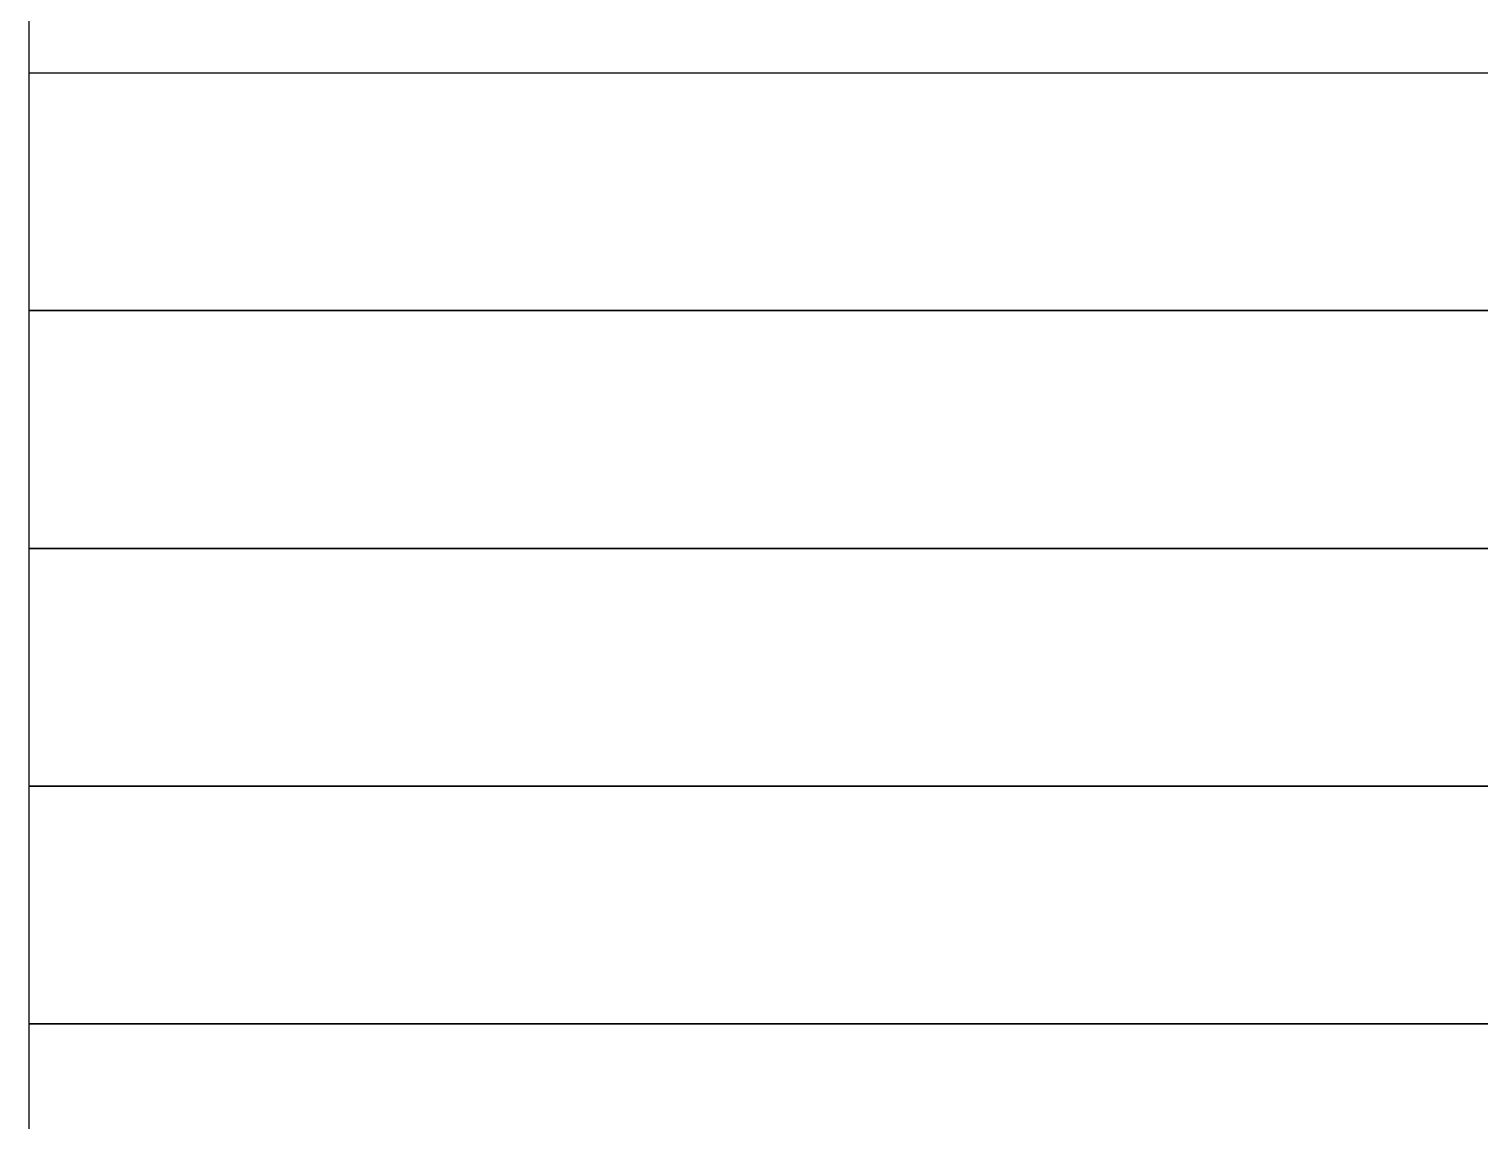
# Model space of a CAD drawing. Extents: x -19 to 297, y 0 to 420.
# Drawn here: x 181.696 to 184.748, y 241.565 to 243.861 of the extents above; entities that cross this region are included whole.
import ezdxf

# ---------------------------------------------------------------- set-up
doc = ezdxf.new("R2010")
doc.units = 0
doc.header["$MEASUREMENT"] = 0
doc.linetypes.add('K5LT_BASIC', pattern=[0])
doc.layers.add('Системный слой', color=7, linetype='Continuous')

# ---------------------------------------------------------------- blocks, each defined once
blk = doc.blocks.new('*U')
at = {"layer": 'Системный слой', "color": 5, "linetype": 'K5LT_BASIC'}
for p, q in [((181.6956, 243.2684), (181.6956, 243.7684)), ((181.6956, 243.7684), (185.6956, 243.7684)), ((181.6956, 242.7684), (181.6956, 243.2684)), ((181.6956, 243.2684), (185.6956, 243.2684)), ((185.6956, 243.2684), (181.6956, 243.2684)), ((181.6956, 242.2684), (181.6956, 242.7684)), ((181.6956, 242.7684), (185.6956, 242.7684)), ((185.6956, 242.7684), (181.6956, 242.7684)), ((181.6956, 241.7684), (181.6956, 242.2684)), ((181.6956, 242.2684), (185.6956, 242.2684)), ((185.6956, 242.2684), (181.6956, 242.2684)), ((181.6956, 241.2684), (181.6956, 241.7684)), ((181.6956, 241.7684), (185.6956, 241.7684)), ((185.6956, 241.7684), (181.6956, 241.7684))]:
    blk.add_line(p, q, dxfattribs=at)

msp = doc.modelspace()

# ---------------------------------------------------------------- linework, layer by layer
at = {"layer": 'Системный слой', "color": 5, "linetype": 'K5LT_BASIC'}
for p, q in [((181.6956, 239.2684), (181.6956, 248.2688)), ((181.6956, 239.2684), (181.6956, 244.2684)), ((181.6956, 243.2684), (184.6956, 243.2684)), ((181.6956, 243.2684), (185.6956, 243.2684)), ((181.6956, 242.7684), (184.6956, 242.7684)), ((181.6956, 242.7684), (185.6956, 242.7684)), ((181.6956, 242.2684), (184.6956, 242.2684)), ((181.6956, 242.2684), (185.6956, 242.2684)), ((181.6956, 241.7684), (184.6956, 241.7684)), ((181.6956, 241.7684), (185.6956, 241.7684))]:
    msp.add_line(p, q, dxfattribs=at)

# ---------------------------------------------------------------- block references
at = {"layer": 'Системный слой'}
msp.add_blockref('*U', (0, 0), dxfattribs=at)
msp.add_blockref('*U', (0, 0), dxfattribs=at)
msp.add_blockref('*U', (0, 0), dxfattribs=at)
msp.add_blockref('*U', (0, 0), dxfattribs=at)
msp.add_blockref('*U', (0, 0), dxfattribs=at)
msp.add_blockref('*U', (0, 0), dxfattribs=at)
msp.add_blockref('*U', (0, 0), dxfattribs=at)
msp.add_blockref('*U', (0, 0), dxfattribs=at)
msp.add_blockref('*U', (0, 0), dxfattribs=at)
msp.add_blockref('*U', (0, 0), dxfattribs=at)
msp.add_blockref('*U', (0, 0), dxfattribs=at)
msp.add_blockref('*U', (0, 0), dxfattribs=at)
msp.add_blockref('*U', (0, 0), dxfattribs=at)
msp.add_blockref('*U', (0, 0), dxfattribs=at)
msp.add_blockref('*U', (0, 0), dxfattribs=at)
msp.add_blockref('*U', (0, 0), dxfattribs=at)
msp.add_blockref('*U', (0, 0), dxfattribs=at)
msp.add_blockref('*U', (0, 0), dxfattribs=at)
msp.add_blockref('*U', (0, 0), dxfattribs=at)
msp.add_blockref('*U', (0, 0), dxfattribs=at)
msp.add_blockref('*U', (0, 0), dxfattribs=at)
msp.add_blockref('*U', (0, 0), dxfattribs=at)
msp.add_blockref('*U', (0, 0), dxfattribs=at)
msp.add_blockref('*U', (0, 0), dxfattribs=at)
msp.add_blockref('*U', (0, 0), dxfattribs=at)
msp.add_blockref('*U', (0, 0), dxfattribs=at)
msp.add_blockref('*U', (0, 0), dxfattribs=at)
msp.add_blockref('*U', (0, 0), dxfattribs=at)
msp.add_blockref('*U', (0, 0), dxfattribs=at)
msp.add_blockref('*U', (0, 0), dxfattribs=at)
msp.add_blockref('*U', (0, 0), dxfattribs=at)
msp.add_blockref('*U', (0, 0), dxfattribs=at)
msp.add_blockref('*U', (0, 0), dxfattribs=at)
msp.add_blockref('*U', (0, 0), dxfattribs=at)
msp.add_blockref('*U', (0, 0), dxfattribs=at)
msp.add_blockref('*U', (0, 0), dxfattribs=at)
msp.add_blockref('*U', (0, 0), dxfattribs=at)
msp.add_blockref('*U', (0, 0), dxfattribs=at)
msp.add_blockref('*U', (0, 0), dxfattribs=at)
msp.add_blockref('*U', (0, 0), dxfattribs=at)
msp.add_blockref('*U', (0, 0), dxfattribs=at)
msp.add_blockref('*U', (0, 0), dxfattribs=at)
msp.add_blockref('*U', (0, 0), dxfattribs=at)
msp.add_blockref('*U', (0, 0), dxfattribs=at)
msp.add_blockref('*U', (0, 0), dxfattribs=at)
msp.add_blockref('*U', (0, 0), dxfattribs=at)
msp.add_blockref('*U', (0, 0), dxfattribs=at)
msp.add_blockref('*U', (0, 0), dxfattribs=at)
msp.add_blockref('*U', (0, 0), dxfattribs=at)
msp.add_blockref('*U', (0, 0), dxfattribs=at)
msp.add_blockref('*U', (0, 0), dxfattribs=at)
msp.add_blockref('*U', (0, 0), dxfattribs=at)
msp.add_blockref('*U', (0, 0), dxfattribs=at)
msp.add_blockref('*U', (0, 0), dxfattribs=at)
msp.add_blockref('*U', (0, 0), dxfattribs=at)
msp.add_blockref('*U', (0, 0), dxfattribs=at)
msp.add_blockref('*U', (0, 0), dxfattribs=at)
msp.add_blockref('*U', (0, 0), dxfattribs=at)
msp.add_blockref('*U', (0, 0), dxfattribs=at)
msp.add_blockref('*U', (0, 0), dxfattribs=at)
msp.add_blockref('*U', (0, 0), dxfattribs=at)
msp.add_blockref('*U', (0, 0), dxfattribs=at)
msp.add_blockref('*U', (0, 0), dxfattribs=at)
msp.add_blockref('*U', (0, 0), dxfattribs=at)
msp.add_blockref('*U', (0, 0), dxfattribs=at)
msp.add_blockref('*U', (0, 0), dxfattribs=at)
msp.add_blockref('*U', (0, 0), dxfattribs=at)
msp.add_blockref('*U', (0, 0), dxfattribs=at)
msp.add_blockref('*U', (0, 0), dxfattribs=at)
msp.add_blockref('*U', (0, 0), dxfattribs=at)
msp.add_blockref('*U', (0, 0), dxfattribs=at)
msp.add_blockref('*U', (0, 0), dxfattribs=at)
msp.add_blockref('*U', (0, 0), dxfattribs=at)
msp.add_blockref('*U', (0, 0), dxfattribs=at)
msp.add_blockref('*U', (0, 0), dxfattribs=at)
msp.add_blockref('*U', (0, 0), dxfattribs=at)
msp.add_blockref('*U', (0, 0), dxfattribs=at)
msp.add_blockref('*U', (0, 0), dxfattribs=at)
msp.add_blockref('*U', (0, 0), dxfattribs=at)
msp.add_blockref('*U', (0, 0), dxfattribs=at)
msp.add_blockref('*U', (0, 0), dxfattribs=at)
msp.add_blockref('*U', (0, 0), dxfattribs=at)
msp.add_blockref('*U', (0, 0), dxfattribs=at)
msp.add_blockref('*U', (0, 0), dxfattribs=at)
msp.add_blockref('*U', (0, 0), dxfattribs=at)
msp.add_blockref('*U', (0, 0), dxfattribs=at)
msp.add_blockref('*U', (0, 0), dxfattribs=at)
msp.add_blockref('*U', (0, 0), dxfattribs=at)
msp.add_blockref('*U', (0, 0), dxfattribs=at)
msp.add_blockref('*U', (0, 0), dxfattribs=at)
msp.add_blockref('*U', (0, 0), dxfattribs=at)
msp.add_blockref('*U', (0, 0), dxfattribs=at)
msp.add_blockref('*U', (0, 0), dxfattribs=at)
msp.add_blockref('*U', (0, 0), dxfattribs=at)
msp.add_blockref('*U', (0, 0), dxfattribs=at)
msp.add_blockref('*U', (0, 0), dxfattribs=at)
msp.add_blockref('*U', (0, 0), dxfattribs=at)
msp.add_blockref('*U', (0, 0), dxfattribs=at)
msp.add_blockref('*U', (0, 0), dxfattribs=at)
msp.add_blockref('*U', (0, 0), dxfattribs=at)
msp.add_blockref('*U', (0, 0), dxfattribs=at)
msp.add_blockref('*U', (0, 0), dxfattribs=at)
msp.add_blockref('*U', (0, 0), dxfattribs=at)
msp.add_blockref('*U', (0, 0), dxfattribs=at)
msp.add_blockref('*U', (0, 0), dxfattribs=at)
msp.add_blockref('*U', (0, 0), dxfattribs=at)
msp.add_blockref('*U', (0, 0), dxfattribs=at)
msp.add_blockref('*U', (0, 0), dxfattribs=at)
msp.add_blockref('*U', (0, 0), dxfattribs=at)
msp.add_blockref('*U', (0, 0), dxfattribs=at)
msp.add_blockref('*U', (0, 0), dxfattribs=at)
msp.add_blockref('*U', (0, 0), dxfattribs=at)
msp.add_blockref('*U', (0, 0), dxfattribs=at)
msp.add_blockref('*U', (0, 0), dxfattribs=at)
msp.add_blockref('*U', (0, 0), dxfattribs=at)
msp.add_blockref('*U', (0, 0), dxfattribs=at)
msp.add_blockref('*U', (0, 0), dxfattribs=at)
msp.add_blockref('*U', (0, 0), dxfattribs=at)
msp.add_blockref('*U', (0, 0), dxfattribs=at)
msp.add_blockref('*U', (0, 0), dxfattribs=at)
msp.add_blockref('*U', (0, 0), dxfattribs=at)
msp.add_blockref('*U', (0, 0), dxfattribs=at)
msp.add_blockref('*U', (0, 0), dxfattribs=at)
msp.add_blockref('*U', (0, 0), dxfattribs=at)
msp.add_blockref('*U', (0, 0), dxfattribs=at)
msp.add_blockref('*U', (0, 0), dxfattribs=at)
msp.add_blockref('*U', (0, 0), dxfattribs=at)
msp.add_blockref('*U', (0, 0), dxfattribs=at)
msp.add_blockref('*U', (0, 0), dxfattribs=at)
msp.add_blockref('*U', (0, 0), dxfattribs=at)
msp.add_blockref('*U', (0, 0), dxfattribs=at)
msp.add_blockref('*U', (0, 0), dxfattribs=at)
msp.add_blockref('*U', (0, 0), dxfattribs=at)
msp.add_blockref('*U', (0, 0), dxfattribs=at)
msp.add_blockref('*U', (0, 0), dxfattribs=at)
msp.add_blockref('*U', (0, 0), dxfattribs=at)
msp.add_blockref('*U', (0, 0), dxfattribs=at)
msp.add_blockref('*U', (0, 0), dxfattribs=at)
msp.add_blockref('*U', (0, 0), dxfattribs=at)
msp.add_blockref('*U', (0, 0), dxfattribs=at)
msp.add_blockref('*U', (0, 0), dxfattribs=at)
msp.add_blockref('*U', (0, 0), dxfattribs=at)
msp.add_blockref('*U', (0, 0), dxfattribs=at)
msp.add_blockref('*U', (0, 0), dxfattribs=at)
msp.add_blockref('*U', (0, 0), dxfattribs=at)
msp.add_blockref('*U', (0, 0), dxfattribs=at)
msp.add_blockref('*U', (0, 0), dxfattribs=at)
msp.add_blockref('*U', (0, 0), dxfattribs=at)
msp.add_blockref('*U', (0, 0), dxfattribs=at)
msp.add_blockref('*U', (0, 0), dxfattribs=at)
msp.add_blockref('*U', (0, 0), dxfattribs=at)
msp.add_blockref('*U', (0, 0), dxfattribs=at)
msp.add_blockref('*U', (0, 0), dxfattribs=at)
msp.add_blockref('*U', (0, 0), dxfattribs=at)
msp.add_blockref('*U', (0, 0), dxfattribs=at)
msp.add_blockref('*U', (0, 0), dxfattribs=at)
msp.add_blockref('*U', (0, 0), dxfattribs=at)
msp.add_blockref('*U', (0, 0), dxfattribs=at)
msp.add_blockref('*U', (0, 0), dxfattribs=at)
msp.add_blockref('*U', (0, 0), dxfattribs=at)
msp.add_blockref('*U', (0, 0), dxfattribs=at)
msp.add_blockref('*U', (0, 0), dxfattribs=at)
msp.add_blockref('*U', (0, 0), dxfattribs=at)
msp.add_blockref('*U', (0, 0), dxfattribs=at)
msp.add_blockref('*U', (0, 0), dxfattribs=at)
msp.add_blockref('*U', (0, 0), dxfattribs=at)
msp.add_blockref('*U', (0, 0), dxfattribs=at)
msp.add_blockref('*U', (0, 0), dxfattribs=at)
msp.add_blockref('*U', (0, 0), dxfattribs=at)
msp.add_blockref('*U', (0, 0), dxfattribs=at)
msp.add_blockref('*U', (0, 0), dxfattribs=at)
msp.add_blockref('*U', (0, 0), dxfattribs=at)
msp.add_blockref('*U', (0, 0), dxfattribs=at)
msp.add_blockref('*U', (0, 0), dxfattribs=at)
msp.add_blockref('*U', (0, 0), dxfattribs=at)
msp.add_blockref('*U', (0, 0), dxfattribs=at)
msp.add_blockref('*U', (0, 0), dxfattribs=at)
msp.add_blockref('*U', (0, 0), dxfattribs=at)
msp.add_blockref('*U', (0, 0), dxfattribs=at)
msp.add_blockref('*U', (0, 0), dxfattribs=at)
msp.add_blockref('*U', (0, 0), dxfattribs=at)
msp.add_blockref('*U', (0, 0), dxfattribs=at)
msp.add_blockref('*U', (0, 0), dxfattribs=at)
msp.add_blockref('*U', (0, 0), dxfattribs=at)
msp.add_blockref('*U', (0, 0), dxfattribs=at)
msp.add_blockref('*U', (0, 0), dxfattribs=at)
msp.add_blockref('*U', (0, 0), dxfattribs=at)
msp.add_blockref('*U', (0, 0), dxfattribs=at)
msp.add_blockref('*U', (0, 0), dxfattribs=at)
msp.add_blockref('*U', (0, 0), dxfattribs=at)
msp.add_blockref('*U', (0, 0), dxfattribs=at)
msp.add_blockref('*U', (0, 0), dxfattribs=at)
msp.add_blockref('*U', (0, 0), dxfattribs=at)
msp.add_blockref('*U', (0, 0), dxfattribs=at)
msp.add_blockref('*U', (0, 0), dxfattribs=at)
msp.add_blockref('*U', (0, 0), dxfattribs=at)
msp.add_blockref('*U', (0, 0), dxfattribs=at)
msp.add_blockref('*U', (0, 0), dxfattribs=at)
msp.add_blockref('*U', (0, 0), dxfattribs=at)
msp.add_blockref('*U', (0, 0), dxfattribs=at)
msp.add_blockref('*U', (0, 0), dxfattribs=at)
msp.add_blockref('*U', (0, 0), dxfattribs=at)
msp.add_blockref('*U', (0, 0), dxfattribs=at)
msp.add_blockref('*U', (0, 0), dxfattribs=at)
msp.add_blockref('*U', (0, 0), dxfattribs=at)
msp.add_blockref('*U', (0, 0), dxfattribs=at)
msp.add_blockref('*U', (0, 0), dxfattribs=at)
msp.add_blockref('*U', (0, 0), dxfattribs=at)
msp.add_blockref('*U', (0, 0), dxfattribs=at)
msp.add_blockref('*U', (0, 0), dxfattribs=at)
msp.add_blockref('*U', (0, 0), dxfattribs=at)
msp.add_blockref('*U', (0, 0), dxfattribs=at)
msp.add_blockref('*U', (0, 0), dxfattribs=at)
msp.add_blockref('*U', (0, 0), dxfattribs=at)
msp.add_blockref('*U', (0, 0), dxfattribs=at)
msp.add_blockref('*U', (0, 0), dxfattribs=at)
msp.add_blockref('*U', (0, 0), dxfattribs=at)
msp.add_blockref('*U', (0, 0), dxfattribs=at)
msp.add_blockref('*U', (0, 0), dxfattribs=at)
msp.add_blockref('*U', (0, 0), dxfattribs=at)
msp.add_blockref('*U', (0, 0), dxfattribs=at)
msp.add_blockref('*U', (0, 0), dxfattribs=at)
msp.add_blockref('*U', (0, 0), dxfattribs=at)
msp.add_blockref('*U', (0, 0), dxfattribs=at)
msp.add_blockref('*U', (0, 0), dxfattribs=at)
msp.add_blockref('*U', (0, 0), dxfattribs=at)
msp.add_blockref('*U', (0, 0), dxfattribs=at)
msp.add_blockref('*U', (0, 0), dxfattribs=at)
msp.add_blockref('*U', (0, 0), dxfattribs=at)
msp.add_blockref('*U', (0, 0), dxfattribs=at)
msp.add_blockref('*U', (0, 0), dxfattribs=at)
msp.add_blockref('*U', (0, 0), dxfattribs=at)
msp.add_blockref('*U', (0, 0), dxfattribs=at)
msp.add_blockref('*U', (0, 0), dxfattribs=at)
msp.add_blockref('*U', (0, 0), dxfattribs=at)
msp.add_blockref('*U', (0, 0), dxfattribs=at)
msp.add_blockref('*U', (0, 0), dxfattribs=at)
msp.add_blockref('*U', (0, 0), dxfattribs=at)
msp.add_blockref('*U', (0, 0), dxfattribs=at)
msp.add_blockref('*U', (0, 0), dxfattribs=at)
msp.add_blockref('*U', (0, 0), dxfattribs=at)
msp.add_blockref('*U', (0, 0), dxfattribs=at)
msp.add_blockref('*U', (0, 0), dxfattribs=at)
msp.add_blockref('*U', (0, 0), dxfattribs=at)
msp.add_blockref('*U', (0, 0), dxfattribs=at)
msp.add_blockref('*U', (0, 0), dxfattribs=at)
msp.add_blockref('*U', (0, 0), dxfattribs=at)
msp.add_blockref('*U', (0, 0), dxfattribs=at)
msp.add_blockref('*U', (0, 0), dxfattribs=at)
msp.add_blockref('*U', (0, 0), dxfattribs=at)
msp.add_blockref('*U', (0, 0), dxfattribs=at)
msp.add_blockref('*U', (0, 0), dxfattribs=at)
msp.add_blockref('*U', (0, 0), dxfattribs=at)
msp.add_blockref('*U', (0, 0), dxfattribs=at)
msp.add_blockref('*U', (0, 0), dxfattribs=at)
msp.add_blockref('*U', (0, 0), dxfattribs=at)
msp.add_blockref('*U', (0, 0), dxfattribs=at)
msp.add_blockref('*U', (0, 0), dxfattribs=at)
msp.add_blockref('*U', (0, 0), dxfattribs=at)
msp.add_blockref('*U', (0, 0), dxfattribs=at)
msp.add_blockref('*U', (0, 0), dxfattribs=at)
msp.add_blockref('*U', (0, 0), dxfattribs=at)
msp.add_blockref('*U', (0, 0), dxfattribs=at)
msp.add_blockref('*U', (0, 0), dxfattribs=at)
msp.add_blockref('*U', (0, 0), dxfattribs=at)
msp.add_blockref('*U', (0, 0), dxfattribs=at)
msp.add_blockref('*U', (0, 0), dxfattribs=at)
msp.add_blockref('*U', (0, 0), dxfattribs=at)
msp.add_blockref('*U', (0, 0), dxfattribs=at)
msp.add_blockref('*U', (0, 0), dxfattribs=at)
msp.add_blockref('*U', (0, 0), dxfattribs=at)
msp.add_blockref('*U', (0, 0), dxfattribs=at)
msp.add_blockref('*U', (0, 0), dxfattribs=at)
msp.add_blockref('*U', (0, 0), dxfattribs=at)
msp.add_blockref('*U', (0, 0), dxfattribs=at)
msp.add_blockref('*U', (0, 0), dxfattribs=at)
msp.add_blockref('*U', (0, 0), dxfattribs=at)
msp.add_blockref('*U', (0, 0), dxfattribs=at)
msp.add_blockref('*U', (0, 0), dxfattribs=at)
msp.add_blockref('*U', (0, 0), dxfattribs=at)
msp.add_blockref('*U', (0, 0), dxfattribs=at)
msp.add_blockref('*U', (0, 0), dxfattribs=at)
msp.add_blockref('*U', (0, 0), dxfattribs=at)
msp.add_blockref('*U', (0, 0), dxfattribs=at)
msp.add_blockref('*U', (0, 0), dxfattribs=at)
msp.add_blockref('*U', (0, 0), dxfattribs=at)
msp.add_blockref('*U', (0, 0), dxfattribs=at)
msp.add_blockref('*U', (0, 0), dxfattribs=at)
msp.add_blockref('*U', (0, 0), dxfattribs=at)
msp.add_blockref('*U', (0, 0), dxfattribs=at)
msp.add_blockref('*U', (0, 0), dxfattribs=at)
msp.add_blockref('*U', (0, 0), dxfattribs=at)
msp.add_blockref('*U', (0, 0), dxfattribs=at)
msp.add_blockref('*U', (0, 0), dxfattribs=at)
msp.add_blockref('*U', (0, 0), dxfattribs=at)
msp.add_blockref('*U', (0, 0), dxfattribs=at)
msp.add_blockref('*U', (0, 0), dxfattribs=at)
msp.add_blockref('*U', (0, 0), dxfattribs=at)
msp.add_blockref('*U', (0, 0), dxfattribs=at)
msp.add_blockref('*U', (0, 0), dxfattribs=at)
msp.add_blockref('*U', (0, 0), dxfattribs=at)
msp.add_blockref('*U', (0, 0), dxfattribs=at)
msp.add_blockref('*U', (0, 0), dxfattribs=at)
msp.add_blockref('*U', (0, 0), dxfattribs=at)
msp.add_blockref('*U', (0, 0), dxfattribs=at)
msp.add_blockref('*U', (0, 0), dxfattribs=at)
msp.add_blockref('*U', (0, 0), dxfattribs=at)
msp.add_blockref('*U', (0, 0), dxfattribs=at)
msp.add_blockref('*U', (0, 0), dxfattribs=at)
msp.add_blockref('*U', (0, 0), dxfattribs=at)
msp.add_blockref('*U', (0, 0), dxfattribs=at)
msp.add_blockref('*U', (0, 0), dxfattribs=at)
msp.add_blockref('*U', (0, 0), dxfattribs=at)
msp.add_blockref('*U', (0, 0), dxfattribs=at)
msp.add_blockref('*U', (0, 0), dxfattribs=at)
msp.add_blockref('*U', (0, 0), dxfattribs=at)
msp.add_blockref('*U', (0, 0), dxfattribs=at)
msp.add_blockref('*U', (0, 0), dxfattribs=at)
msp.add_blockref('*U', (0, 0), dxfattribs=at)
msp.add_blockref('*U', (0, 0), dxfattribs=at)
msp.add_blockref('*U', (0, 0), dxfattribs=at)
msp.add_blockref('*U', (0, 0), dxfattribs=at)
msp.add_blockref('*U', (0, 0), dxfattribs=at)
msp.add_blockref('*U', (0, 0), dxfattribs=at)
msp.add_blockref('*U', (0, 0), dxfattribs=at)
msp.add_blockref('*U', (0, 0), dxfattribs=at)
msp.add_blockref('*U', (0, 0), dxfattribs=at)
msp.add_blockref('*U', (0, 0), dxfattribs=at)
msp.add_blockref('*U', (0, 0), dxfattribs=at)
msp.add_blockref('*U', (0, 0), dxfattribs=at)
msp.add_blockref('*U', (0, 0), dxfattribs=at)
msp.add_blockref('*U', (0, 0), dxfattribs=at)
msp.add_blockref('*U', (0, 0), dxfattribs=at)
msp.add_blockref('*U', (0, 0), dxfattribs=at)
msp.add_blockref('*U', (0, 0), dxfattribs=at)
msp.add_blockref('*U', (0, 0), dxfattribs=at)
msp.add_blockref('*U', (0, 0), dxfattribs=at)
msp.add_blockref('*U', (0, 0), dxfattribs=at)
msp.add_blockref('*U', (0, 0), dxfattribs=at)
msp.add_blockref('*U', (0, 0), dxfattribs=at)
msp.add_blockref('*U', (0, 0), dxfattribs=at)
msp.add_blockref('*U', (0, 0), dxfattribs=at)
msp.add_blockref('*U', (0, 0), dxfattribs=at)
msp.add_blockref('*U', (0, 0), dxfattribs=at)
msp.add_blockref('*U', (0, 0), dxfattribs=at)
msp.add_blockref('*U', (0, 0), dxfattribs=at)
msp.add_blockref('*U', (0, 0), dxfattribs=at)
msp.add_blockref('*U', (0, 0), dxfattribs=at)
msp.add_blockref('*U', (0, 0), dxfattribs=at)
msp.add_blockref('*U', (0, 0), dxfattribs=at)
msp.add_blockref('*U', (0, 0), dxfattribs=at)
msp.add_blockref('*U', (0, 0), dxfattribs=at)
msp.add_blockref('*U', (0, 0), dxfattribs=at)
msp.add_blockref('*U', (0, 0), dxfattribs=at)
msp.add_blockref('*U', (0, 0), dxfattribs=at)
msp.add_blockref('*U', (0, 0), dxfattribs=at)
msp.add_blockref('*U', (0, 0), dxfattribs=at)
msp.add_blockref('*U', (0, 0), dxfattribs=at)
msp.add_blockref('*U', (0, 0), dxfattribs=at)
msp.add_blockref('*U', (0, 0), dxfattribs=at)
msp.add_blockref('*U', (0, 0), dxfattribs=at)
msp.add_blockref('*U', (0, 0), dxfattribs=at)
msp.add_blockref('*U', (0, 0), dxfattribs=at)
msp.add_blockref('*U', (0, 0), dxfattribs=at)
msp.add_blockref('*U', (0, 0), dxfattribs=at)
msp.add_blockref('*U', (0, 0), dxfattribs=at)
msp.add_blockref('*U', (0, 0), dxfattribs=at)
msp.add_blockref('*U', (0, 0), dxfattribs=at)
msp.add_blockref('*U', (0, 0), dxfattribs=at)
msp.add_blockref('*U', (0, 0), dxfattribs=at)
msp.add_blockref('*U', (0, 0), dxfattribs=at)
msp.add_blockref('*U', (0, 0), dxfattribs=at)
msp.add_blockref('*U', (0, 0), dxfattribs=at)
msp.add_blockref('*U', (0, 0), dxfattribs=at)
msp.add_blockref('*U', (0, 0), dxfattribs=at)
msp.add_blockref('*U', (0, 0), dxfattribs=at)
msp.add_blockref('*U', (0, 0), dxfattribs=at)
msp.add_blockref('*U', (0, 0), dxfattribs=at)
msp.add_blockref('*U', (0, 0), dxfattribs=at)
msp.add_blockref('*U', (0, 0), dxfattribs=at)
msp.add_blockref('*U', (0, 0), dxfattribs=at)
msp.add_blockref('*U', (0, 0), dxfattribs=at)
msp.add_blockref('*U', (0, 0), dxfattribs=at)
msp.add_blockref('*U', (0, 0), dxfattribs=at)
msp.add_blockref('*U', (0, 0), dxfattribs=at)
msp.add_blockref('*U', (0, 0), dxfattribs=at)
msp.add_blockref('*U', (0, 0), dxfattribs=at)
msp.add_blockref('*U', (0, 0), dxfattribs=at)
msp.add_blockref('*U', (0, 0), dxfattribs=at)
msp.add_blockref('*U', (0, 0), dxfattribs=at)
msp.add_blockref('*U', (0, 0), dxfattribs=at)
msp.add_blockref('*U', (0, 0), dxfattribs=at)
msp.add_blockref('*U', (0, 0), dxfattribs=at)
msp.add_blockref('*U', (0, 0), dxfattribs=at)
msp.add_blockref('*U', (0, 0), dxfattribs=at)
msp.add_blockref('*U', (0, 0), dxfattribs=at)
msp.add_blockref('*U', (0, 0), dxfattribs=at)
msp.add_blockref('*U', (0, 0), dxfattribs=at)
msp.add_blockref('*U', (0, 0), dxfattribs=at)
msp.add_blockref('*U', (0, 0), dxfattribs=at)
msp.add_blockref('*U', (0, 0), dxfattribs=at)
msp.add_blockref('*U', (0, 0), dxfattribs=at)
msp.add_blockref('*U', (0, 0), dxfattribs=at)
msp.add_blockref('*U', (0, 0), dxfattribs=at)
msp.add_blockref('*U', (0, 0), dxfattribs=at)
msp.add_blockref('*U', (0, 0), dxfattribs=at)
msp.add_blockref('*U', (0, 0), dxfattribs=at)
msp.add_blockref('*U', (0, 0), dxfattribs=at)
msp.add_blockref('*U', (0, 0), dxfattribs=at)
msp.add_blockref('*U', (0, 0), dxfattribs=at)
msp.add_blockref('*U', (0, 0), dxfattribs=at)
msp.add_blockref('*U', (0, 0), dxfattribs=at)
msp.add_blockref('*U', (0, 0), dxfattribs=at)
msp.add_blockref('*U', (0, 0), dxfattribs=at)
msp.add_blockref('*U', (0, 0), dxfattribs=at)
msp.add_blockref('*U', (0, 0), dxfattribs=at)
msp.add_blockref('*U', (0, 0), dxfattribs=at)
msp.add_blockref('*U', (0, 0), dxfattribs=at)
msp.add_blockref('*U', (0, 0), dxfattribs=at)
msp.add_blockref('*U', (0, 0), dxfattribs=at)
msp.add_blockref('*U', (0, 0), dxfattribs=at)
msp.add_blockref('*U', (0, 0), dxfattribs=at)
msp.add_blockref('*U', (0, 0), dxfattribs=at)
msp.add_blockref('*U', (0, 0), dxfattribs=at)
msp.add_blockref('*U', (0, 0), dxfattribs=at)
msp.add_blockref('*U', (0, 0), dxfattribs=at)
msp.add_blockref('*U', (0, 0), dxfattribs=at)
msp.add_blockref('*U', (0, 0), dxfattribs=at)
msp.add_blockref('*U', (0, 0), dxfattribs=at)
msp.add_blockref('*U', (0, 0), dxfattribs=at)
msp.add_blockref('*U', (0, 0), dxfattribs=at)
msp.add_blockref('*U', (0, 0), dxfattribs=at)
msp.add_blockref('*U', (0, 0), dxfattribs=at)
msp.add_blockref('*U', (0, 0), dxfattribs=at)
msp.add_blockref('*U', (0, 0), dxfattribs=at)
msp.add_blockref('*U', (0, 0), dxfattribs=at)
msp.add_blockref('*U', (0, 0), dxfattribs=at)
msp.add_blockref('*U', (0, 0), dxfattribs=at)
msp.add_blockref('*U', (0, 0), dxfattribs=at)
msp.add_blockref('*U', (0, 0), dxfattribs=at)
msp.add_blockref('*U', (0, 0), dxfattribs=at)
msp.add_blockref('*U', (0, 0), dxfattribs=at)
msp.add_blockref('*U', (0, 0), dxfattribs=at)
msp.add_blockref('*U', (0, 0), dxfattribs=at)
msp.add_blockref('*U', (0, 0), dxfattribs=at)
msp.add_blockref('*U', (0, 0), dxfattribs=at)
msp.add_blockref('*U', (0, 0), dxfattribs=at)
msp.add_blockref('*U', (0, 0), dxfattribs=at)
msp.add_blockref('*U', (0, 0), dxfattribs=at)
msp.add_blockref('*U', (0, 0), dxfattribs=at)

doc.saveas('drawing.dxf')
